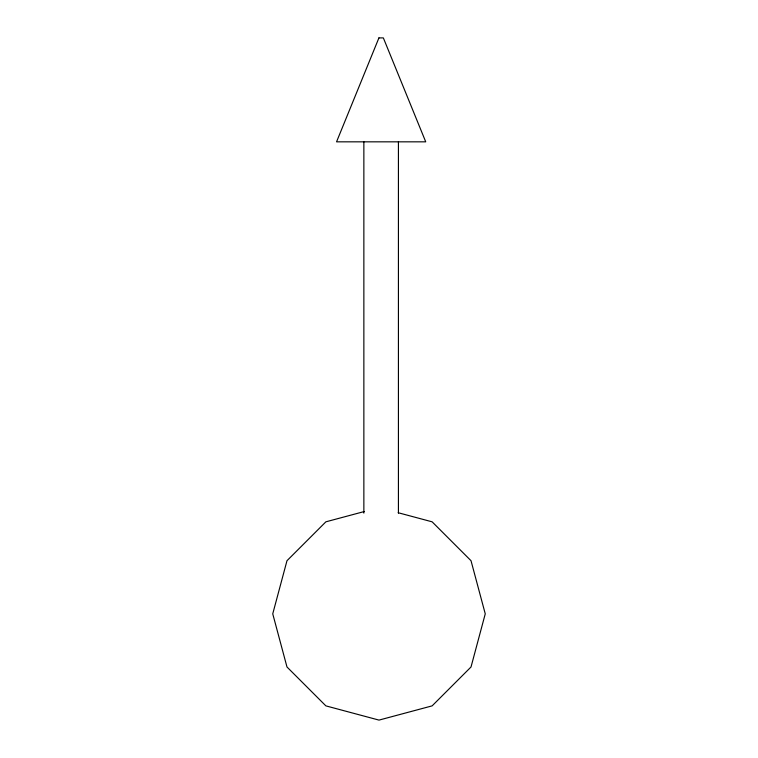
<?xml version="1.0" encoding="UTF-8"?>
<svg xmlns="http://www.w3.org/2000/svg" width="758" height="758" viewBox="0 0 758 758"><rect width="100%" height="100%" fill="white"/><g stroke="black" fill="none" stroke-linecap="round" stroke-linejoin="round"><path stroke-width="1.14" d="M364.304 511.527L325.874 521.826L286.979 560.721L272.747 613.847L286.979 666.974L325.874 705.869L379 720.1L432.126 705.869L471.021 666.974L485.253 613.847L471.021 560.721L432.126 521.826L398.215 512.74M398.424 141.831L398.424 513.109M363.859 141.831L363.859 513.109M378.924 37.9L336.552 141.831L425.731 141.831L383.349 37.9L378.924 37.9"/></g></svg>
